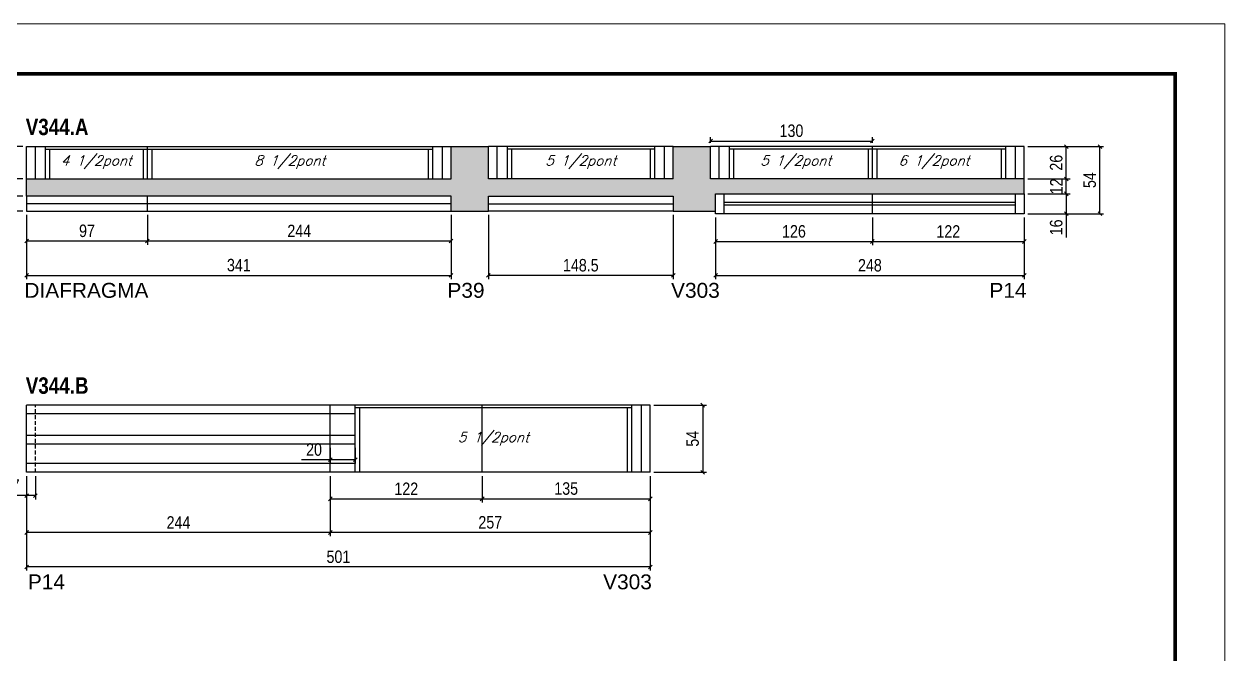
# Model space of a CAD drawing. Extents: x 3309 to 9590, y -2522 to 15424.
# Drawn here: x 5428 to 6393, y 9508 to 10014 of the extents above; entities that cross this region are included whole.
import ezdxf

# ---------------------------------------------------------------- set-up
doc = ezdxf.new("R2010")
doc.units = 0
doc.linetypes.add('DASHED', pattern=[0.75, 0.5, -0.25])
doc.linetypes.add('HIDDEN2', pattern=[4.7625, 3.175, -1.5875])
for name, color, linetype in [('5', 5, 'Continuous'), ('COTA', 241, 'Continuous'), ('NOMENCLATURA', 7, 'Continuous'), ('Painéis', 200, 'Continuous'), ('SARR_2.2x7', 40, 'Continuous'), ('SARR_3.5x7', 81, 'Continuous'), ('SARR_EDITAR', 141, 'Continuous'), ('texto', 7, 'Continuous')]:
    doc.layers.add(name, color=color, linetype=linetype)
doc.layers.add('Folhas', color=255, linetype='Continuous', lineweight=9)
doc.layers.add('SARRAFO DE PRESSAO', color=251, linetype='DASHED', lineweight=9)
doc.styles.add('COTA TECNICA', font='techl___.ttf', dxfattribs={"height": 10})
doc.styles.add('Romans', font='romans.shx')
doc.styles.get("Standard").update_dxf_attribs({"font": 'arial.ttf'})
doc.styles.add('TECNICA', font='techb___.ttf', dxfattribs={"height": 10})
doc.dimstyles.new('PAINEL', dxfattribs={"dimtxt": 10, "dimasz": 3, "dimexe": 3, "dimexo": 3, "dimgap": 3, "dimtad": 1, "dimdec": 1, "dimzin": 12, "dimdsep": 46, "dimtxsty": 'COTA TECNICA', "dimblk1": 'OBLIQUE', "dimblk2": 'OBLIQUE', "dimsah": 1, "dimcen": 0.9, "dimclrd": 4, "dimclre": 4, "dimclrt": 240, "dimadec": 1, "dimazin": 3, "dimtfac": 1, "dimtdec": 1, "dimtmove": 0, "dimatfit": 3, "dimfxl": 1, "dimtolj": 1, "dimtzin": 12, "dimarcsym": 0})

# ---------------------------------------------------------------- blocks, each defined once
blk = doc.blocks.new('9999999999')
at = {"layer": 'Folhas'}
blk.add_lwpolyline([(98138.98, 34190.21), (99623.98, 34190.21), (99623.98, 35240.21), (98138.98, 35240.21)], close=True, dxfattribs=at)
at = {"layer": 'Folhas', "color": 30, "const_width": 3}
blk.add_lwpolyline([(98213.98, 34230.21), (99583.98, 34230.21), (99583.98, 35200.21), (98213.98, 35200.21)], close=True, dxfattribs=at)
blk = doc.blocks.new('_Oblique')
at = {"color": 0, "linetype": 'ByBlock', "lineweight": -2}
blk.add_line((-0.5, -0.5), (0.5, 0.5), dxfattribs=at)
blk = doc.blocks.new('*D1532')
at = {"layer": 'COTA', "color": 4, "linetype": 'ByBlock', "lineweight": -2, "transparency": 16777216}
for p, q in [((5430.07, 9859.97), (5430.07, 9836.06)), ((5527.07, 9859.97), (5527.07, 9836.06)), ((5430.07, 9839.06), (5527.07, 9839.06))]:
    blk.add_line(p, q, dxfattribs=at)
at = {"layer": 'Defpoints', "color": 0, "linetype": 'ByBlock', "transparency": 16777216}
for p in [(5430.07, 9862.97), (5527.07, 9862.97), (5527.07, 9839.06)]:
    blk.add_point(p, dxfattribs=at)
at = {"layer": 'COTA', "color": 4, "linetype": 'ByBlock', "lineweight": -2, "transparency": 16777216, "xscale": 3, "yscale": 3, "zscale": 3, "rotation": 180}
blk.add_blockref('_Oblique', (5430.07, 9839.06), dxfattribs=at)
at = {"layer": 'COTA', "color": 4, "linetype": 'ByBlock', "lineweight": -2, "transparency": 16777216, "xscale": 3, "yscale": 3, "zscale": 3}
blk.add_blockref('_Oblique', (5527.07, 9839.06), dxfattribs=at)
at = {"layer": 'COTA', "color": 240, "linetype": 'ByBlock', "transparency": 16777216, "insert": (5478.57, 9847.16), "char_height": 10, "attachment_point": 5, "style": 'COTA TECNICA'}
blk.add_mtext('\\A1;97', dxfattribs=at)
blk = doc.blocks.new('*D1533')
at = {"layer": 'COTA', "color": 4, "linetype": 'ByBlock', "lineweight": -2, "transparency": 16777216}
for p, q in [((5527.07, 9859.97), (5527.07, 9836.06)), ((5771.07, 9859.97), (5771.07, 9836.06)), ((5527.07, 9839.06), (5771.07, 9839.06))]:
    blk.add_line(p, q, dxfattribs=at)
at = {"layer": 'Defpoints', "color": 0, "linetype": 'ByBlock', "transparency": 16777216}
for p in [(5527.07, 9862.97), (5771.07, 9862.97), (5771.07, 9839.06)]:
    blk.add_point(p, dxfattribs=at)
at = {"layer": 'COTA', "color": 4, "linetype": 'ByBlock', "lineweight": -2, "transparency": 16777216, "xscale": 3, "yscale": 3, "zscale": 3, "rotation": 180}
blk.add_blockref('_Oblique', (5527.07, 9839.06), dxfattribs=at)
at = {"layer": 'COTA', "color": 4, "linetype": 'ByBlock', "lineweight": -2, "transparency": 16777216, "xscale": 3, "yscale": 3, "zscale": 3}
blk.add_blockref('_Oblique', (5771.07, 9839.06), dxfattribs=at)
at = {"layer": 'COTA', "color": 240, "linetype": 'ByBlock', "transparency": 16777216, "insert": (5649.07, 9847.13), "char_height": 10, "attachment_point": 5, "style": 'COTA TECNICA'}
blk.add_mtext('\\A1;244', dxfattribs=at)
blk = doc.blocks.new('*D1534')
at = {"layer": 'COTA', "color": 4, "linetype": 'ByBlock', "lineweight": -2, "transparency": 16777216}
for p, q in [((5430.07, 9859.97), (5430.07, 9808.35)), ((5771.07, 9859.97), (5771.07, 9808.35)), ((5430.07, 9811.35), (5771.07, 9811.35))]:
    blk.add_line(p, q, dxfattribs=at)
at = {"layer": 'Defpoints', "color": 0, "linetype": 'ByBlock', "transparency": 16777216}
for p in [(5430.07, 9862.97), (5771.07, 9862.97), (5771.07, 9811.35)]:
    blk.add_point(p, dxfattribs=at)
at = {"layer": 'COTA', "color": 4, "linetype": 'ByBlock', "lineweight": -2, "transparency": 16777216, "xscale": 3, "yscale": 3, "zscale": 3, "rotation": 180}
blk.add_blockref('_Oblique', (5430.07, 9811.35), dxfattribs=at)
at = {"layer": 'COTA', "color": 4, "linetype": 'ByBlock', "lineweight": -2, "transparency": 16777216, "xscale": 3, "yscale": 3, "zscale": 3}
blk.add_blockref('_Oblique', (5771.07, 9811.35), dxfattribs=at)
at = {"layer": 'COTA', "color": 240, "linetype": 'ByBlock', "transparency": 16777216, "insert": (5600.57, 9819.57), "char_height": 10, "attachment_point": 5, "style": 'COTA TECNICA'}
blk.add_mtext('\\A1;341', dxfattribs=at)
blk = doc.blocks.new('*D1535')
at = {"layer": 'COTA', "color": 4, "lineweight": -2, "transparency": 16777216}
for p, q in [((5801.07, 9859.97), (5801.07, 9808.35)), ((5949.57, 9859.97), (5949.57, 9808.35)), ((5949.57, 9811.35), (5801.07, 9811.35))]:
    blk.add_line(p, q, dxfattribs=at)
at = {"layer": 'Defpoints', "color": 0, "transparency": 16777216}
for p in [(5801.07, 9862.97), (5949.57, 9862.97), (5801.07, 9811.35)]:
    blk.add_point(p, dxfattribs=at)
at = {"layer": 'COTA', "color": 4, "lineweight": -2, "transparency": 16777216, "xscale": 3, "yscale": 3, "zscale": 3, "rotation": 180}
blk.add_blockref('_Oblique', (5801.07, 9811.35), dxfattribs=at)
at = {"layer": 'COTA', "color": 4, "lineweight": -2, "transparency": 16777216, "xscale": 3, "yscale": 3, "zscale": 3}
blk.add_blockref('_Oblique', (5949.57, 9811.35), dxfattribs=at)
at = {"layer": 'COTA', "color": 240, "transparency": 16777216, "insert": (5875.32, 9819.48), "char_height": 10, "attachment_point": 5, "style": 'COTA TECNICA'}
blk.add_mtext('\\A1;148.5', dxfattribs=at)
blk = doc.blocks.new('*D1536')
at = {"layer": 'COTA', "color": 4, "lineweight": -2, "transparency": 16777216}
for p, q in [((5983.57, 9857.97), (5983.57, 9808.35)), ((6231.57, 9857.97), (6231.57, 9808.35)), ((5983.57, 9811.35), (6231.57, 9811.35))]:
    blk.add_line(p, q, dxfattribs=at)
at = {"layer": 'Defpoints', "color": 0, "transparency": 16777216}
for p in [(5983.57, 9860.97), (6231.57, 9860.97), (6231.57, 9811.35)]:
    blk.add_point(p, dxfattribs=at)
at = {"layer": 'COTA', "color": 4, "lineweight": -2, "transparency": 16777216, "xscale": 3, "yscale": 3, "zscale": 3, "rotation": 180}
blk.add_blockref('_Oblique', (5983.57, 9811.35), dxfattribs=at)
at = {"layer": 'COTA', "color": 4, "lineweight": -2, "transparency": 16777216, "xscale": 3, "yscale": 3, "zscale": 3}
blk.add_blockref('_Oblique', (6231.57, 9811.35), dxfattribs=at)
at = {"layer": 'COTA', "color": 240, "transparency": 16777216, "insert": (6107.57, 9819.44), "char_height": 10, "attachment_point": 5, "style": 'COTA TECNICA'}
blk.add_mtext('\\A1;248', dxfattribs=at)
blk = doc.blocks.new('*D1537')
at = {"layer": 'COTA', "color": 4, "lineweight": -2, "transparency": 16777216}
for p, q in [((6234.57, 9876.97), (6268.4, 9876.97)), ((6265.4, 9876.97), (6265.4, 9860.97)), ((6234.57, 9860.97), (6268.4, 9860.97)), ((6265.4, 9860.97), (6265.4, 9841.96))]:
    blk.add_line(p, q, dxfattribs=at)
at = {"layer": 'Defpoints', "color": 0, "transparency": 16777216}
for p in [(6231.57, 9876.97), (6231.57, 9860.97), (6265.4, 9860.97)]:
    blk.add_point(p, dxfattribs=at)
at = {"layer": 'COTA', "color": 4, "lineweight": -2, "transparency": 16777216, "xscale": 3, "yscale": 3, "zscale": 3}
for p, rotation in [((6265.4, 9876.97), 90), ((6265.4, 9860.97), 270)]:
    blk.add_blockref('_Oblique', p, dxfattribs=dict(at, rotation=rotation))
at = {"layer": 'COTA', "color": 240, "transparency": 16777216, "insert": (6257.3, 9849.97), "char_height": 10, "attachment_point": 5, "rotation": 90, "style": 'COTA TECNICA'}
blk.add_mtext('\\A1;16', dxfattribs=at)
blk = doc.blocks.new('*D1538')
at = {"layer": 'COTA', "color": 4, "lineweight": -2, "transparency": 16777216}
for p, q in [((6234.57, 9888.97), (6268.4, 9888.97)), ((6265.4, 9876.97), (6265.4, 9888.97)), ((6234.57, 9876.97), (6268.4, 9876.97))]:
    blk.add_line(p, q, dxfattribs=at)
at = {"layer": 'Defpoints', "color": 0, "transparency": 16777216}
for p in [(6231.57, 9888.97), (6265.4, 9888.97), (6231.57, 9876.97)]:
    blk.add_point(p, dxfattribs=at)
at = {"layer": 'COTA', "color": 4, "lineweight": -2, "transparency": 16777216, "xscale": 3, "yscale": 3, "zscale": 3}
for p, rotation in [((6265.4, 9888.97), 90), ((6265.4, 9876.97), 270)]:
    blk.add_blockref('_Oblique', p, dxfattribs=dict(at, rotation=rotation))
at = {"layer": 'COTA', "color": 240, "transparency": 16777216, "insert": (6257.35, 9882.97), "char_height": 10, "attachment_point": 5, "rotation": 90, "style": 'COTA TECNICA'}
blk.add_mtext('\\A1;12', dxfattribs=at)
blk = doc.blocks.new('*D1539')
at = {"layer": 'COTA', "color": 4, "lineweight": -2, "transparency": 16777216}
for p, q in [((6234.57, 9914.97), (6268.4, 9914.97)), ((6265.4, 9888.97), (6265.4, 9914.97)), ((6234.57, 9888.97), (6268.4, 9888.97))]:
    blk.add_line(p, q, dxfattribs=at)
at = {"layer": 'Defpoints', "color": 0, "transparency": 16777216}
for p in [(6231.57, 9914.97), (6265.4, 9914.97), (6231.57, 9888.97)]:
    blk.add_point(p, dxfattribs=at)
at = {"layer": 'COTA', "color": 4, "lineweight": -2, "transparency": 16777216, "xscale": 3, "yscale": 3, "zscale": 3}
for p, rotation in [((6265.4, 9914.97), 90), ((6265.4, 9888.97), 270)]:
    blk.add_blockref('_Oblique', p, dxfattribs=dict(at, rotation=rotation))
at = {"layer": 'COTA', "color": 240, "transparency": 16777216, "insert": (6257.3, 9901.97), "char_height": 10, "attachment_point": 5, "rotation": 90, "style": 'COTA TECNICA'}
blk.add_mtext('\\A1;26', dxfattribs=at)
blk = doc.blocks.new('*D1540')
at = {"layer": 'COTA', "color": 4, "lineweight": -2, "transparency": 16777216}
for p, q in [((6234.57, 9914.97), (6295.35, 9914.97)), ((6292.35, 9860.97), (6292.35, 9914.97)), ((6234.57, 9860.97), (6295.35, 9860.97))]:
    blk.add_line(p, q, dxfattribs=at)
at = {"layer": 'Defpoints', "color": 0, "transparency": 16777216}
for p in [(6231.57, 9914.97), (6292.35, 9914.97), (6231.57, 9860.97)]:
    blk.add_point(p, dxfattribs=at)
at = {"layer": 'COTA', "color": 4, "lineweight": -2, "transparency": 16777216, "xscale": 3, "yscale": 3, "zscale": 3}
for p, rotation in [((6292.35, 9914.97), 90), ((6292.35, 9860.97), 270)]:
    blk.add_blockref('_Oblique', p, dxfattribs=dict(at, rotation=rotation))
at = {"layer": 'COTA', "color": 240, "transparency": 16777216, "insert": (6284.24, 9887.97), "char_height": 10, "attachment_point": 5, "rotation": 90, "style": 'COTA TECNICA'}
blk.add_mtext('\\A1;54', dxfattribs=at)
blk = doc.blocks.new('*D1541')
at = {"layer": 'COTA', "color": 4, "lineweight": -2, "transparency": 16777216}
for p, q in [((5427.07, 9874.97), (5413.75, 9874.97)), ((5416.75, 9874.97), (5416.75, 9862.97)), ((5427.07, 9862.97), (5413.75, 9862.97)), ((5416.75, 9862.97), (5416.75, 9844.66))]:
    blk.add_line(p, q, dxfattribs=at)
at = {"layer": 'Defpoints', "color": 0, "transparency": 16777216}
for p in [(5430.07, 9874.97), (5416.75, 9862.97), (5430.07, 9862.97)]:
    blk.add_point(p, dxfattribs=at)
at = {"layer": 'COTA', "color": 4, "lineweight": -2, "transparency": 16777216, "xscale": 3, "yscale": 3, "zscale": 3}
for p, rotation in [((5416.75, 9874.97), 90), ((5416.75, 9862.97), 270)]:
    blk.add_blockref('_Oblique', p, dxfattribs=dict(at, rotation=rotation))
at = {"layer": 'COTA', "color": 240, "transparency": 16777216, "insert": (5408.69, 9852.32), "char_height": 10, "attachment_point": 5, "rotation": 90, "style": 'COTA TECNICA'}
blk.add_mtext('\\A1;12', dxfattribs=at)
blk = doc.blocks.new('*D1542')
at = {"layer": 'COTA', "color": 4, "lineweight": -2, "transparency": 16777216}
for p, q in [((5427.07, 9888.97), (5413.75, 9888.97)), ((5416.75, 9874.97), (5416.75, 9888.97)), ((5427.07, 9874.97), (5413.75, 9874.97))]:
    blk.add_line(p, q, dxfattribs=at)
at = {"layer": 'Defpoints', "color": 0, "transparency": 16777216}
for p in [(5416.75, 9888.97), (5430.07, 9888.97), (5430.07, 9874.97)]:
    blk.add_point(p, dxfattribs=at)
at = {"layer": 'COTA', "color": 4, "lineweight": -2, "transparency": 16777216, "xscale": 3, "yscale": 3, "zscale": 3}
for p, rotation in [((5416.75, 9888.97), 90), ((5416.75, 9874.97), 270)]:
    blk.add_blockref('_Oblique', p, dxfattribs=dict(at, rotation=rotation))
at = {"layer": 'COTA', "color": 240, "transparency": 16777216, "insert": (5408.68, 9881.97), "char_height": 10, "attachment_point": 5, "rotation": 90, "style": 'COTA TECNICA'}
blk.add_mtext('\\A1;14', dxfattribs=at)
blk = doc.blocks.new('*D1543')
at = {"layer": 'COTA', "color": 4, "lineweight": -2, "transparency": 16777216}
for p, q in [((5427.07, 9914.97), (5413.75, 9914.97)), ((5416.75, 9888.97), (5416.75, 9914.97)), ((5427.07, 9888.97), (5413.75, 9888.97))]:
    blk.add_line(p, q, dxfattribs=at)
at = {"layer": 'Defpoints', "color": 0, "transparency": 16777216}
for p in [(5416.75, 9914.97), (5430.07, 9914.97), (5430.07, 9888.97)]:
    blk.add_point(p, dxfattribs=at)
at = {"layer": 'COTA', "color": 4, "lineweight": -2, "transparency": 16777216, "xscale": 3, "yscale": 3, "zscale": 3}
for p, rotation in [((5416.75, 9914.97), 90), ((5416.75, 9888.97), 270)]:
    blk.add_blockref('_Oblique', p, dxfattribs=dict(at, rotation=rotation))
at = {"layer": 'COTA', "color": 240, "transparency": 16777216, "insert": (5408.65, 9901.97), "char_height": 10, "attachment_point": 5, "rotation": 90, "style": 'COTA TECNICA'}
blk.add_mtext('\\A1;26', dxfattribs=at)
blk = doc.blocks.new('*D1544')
at = {"layer": 'COTA', "color": 4, "lineweight": -2, "transparency": 16777216}
for p, q in [((5427.07, 9914.97), (5389.45, 9914.97)), ((5392.45, 9862.97), (5392.45, 9914.97)), ((5427.07, 9862.97), (5389.45, 9862.97))]:
    blk.add_line(p, q, dxfattribs=at)
at = {"layer": 'Defpoints', "color": 0, "transparency": 16777216}
for p in [(5392.45, 9914.97), (5430.07, 9914.97), (5430.07, 9862.97)]:
    blk.add_point(p, dxfattribs=at)
at = {"layer": 'COTA', "color": 4, "lineweight": -2, "transparency": 16777216, "xscale": 3, "yscale": 3, "zscale": 3}
for p, rotation in [((5392.45, 9914.97), 90), ((5392.45, 9862.97), 270)]:
    blk.add_blockref('_Oblique', p, dxfattribs=dict(at, rotation=rotation))
at = {"layer": 'COTA', "color": 240, "transparency": 16777216, "insert": (5384.34, 9888.97), "char_height": 10, "attachment_point": 5, "rotation": 90, "style": 'COTA TECNICA'}
blk.add_mtext('\\A1;52', dxfattribs=at)
blk = doc.blocks.new('*D1545')
at = {"layer": 'COTA', "color": 4, "lineweight": -2, "transparency": 16777216}
for p, q in [((5983.57, 9857.97), (5983.57, 9835.63)), ((6109.57, 9857.97), (6109.57, 9835.63)), ((5983.57, 9838.63), (6109.57, 9838.63))]:
    blk.add_line(p, q, dxfattribs=at)
at = {"layer": 'Defpoints', "color": 0, "transparency": 16777216}
for p in [(5983.57, 9860.97), (6109.57, 9860.97), (6109.57, 9838.63)]:
    blk.add_point(p, dxfattribs=at)
at = {"layer": 'COTA', "color": 4, "lineweight": -2, "transparency": 16777216, "xscale": 3, "yscale": 3, "zscale": 3, "rotation": 180}
blk.add_blockref('_Oblique', (5983.57, 9838.63), dxfattribs=at)
at = {"layer": 'COTA', "color": 4, "lineweight": -2, "transparency": 16777216, "xscale": 3, "yscale": 3, "zscale": 3}
blk.add_blockref('_Oblique', (6109.57, 9838.63), dxfattribs=at)
at = {"layer": 'COTA', "color": 240, "transparency": 16777216, "insert": (6046.57, 9846.73), "char_height": 10, "attachment_point": 5, "style": 'COTA TECNICA'}
blk.add_mtext('\\A1;126', dxfattribs=at)
blk = doc.blocks.new('*D1546')
at = {"layer": 'COTA', "color": 4, "lineweight": -2, "transparency": 16777216}
for p, q in [((6109.57, 9857.97), (6109.57, 9835.63)), ((6231.57, 9857.97), (6231.57, 9835.63)), ((6109.57, 9838.63), (6231.57, 9838.63))]:
    blk.add_line(p, q, dxfattribs=at)
at = {"layer": 'Defpoints', "color": 0, "transparency": 16777216}
for p in [(6109.57, 9860.97), (6231.57, 9860.97), (6231.57, 9838.63)]:
    blk.add_point(p, dxfattribs=at)
at = {"layer": 'COTA', "color": 4, "lineweight": -2, "transparency": 16777216, "xscale": 3, "yscale": 3, "zscale": 3, "rotation": 180}
blk.add_blockref('_Oblique', (6109.57, 9838.63), dxfattribs=at)
at = {"layer": 'COTA', "color": 4, "lineweight": -2, "transparency": 16777216, "xscale": 3, "yscale": 3, "zscale": 3}
blk.add_blockref('_Oblique', (6231.57, 9838.63), dxfattribs=at)
at = {"layer": 'COTA', "color": 240, "transparency": 16777216, "insert": (6170.57, 9846.69), "char_height": 10, "attachment_point": 5, "style": 'COTA TECNICA'}
blk.add_mtext('\\A1;122', dxfattribs=at)
blk = doc.blocks.new('*D1547')
at = {"layer": 'COTA', "color": 4, "lineweight": -2, "transparency": 16777216}
for p, q in [((5674.07, 9649.97), (5674.07, 9601.58)), ((5931.07, 9649.97), (5931.07, 9601.58)), ((5931.07, 9604.58), (5674.07, 9604.58))]:
    blk.add_line(p, q, dxfattribs=at)
at = {"layer": 'Defpoints', "color": 0, "transparency": 16777216}
for p in [(5674.07, 9652.97), (5931.07, 9652.97), (5674.07, 9604.58)]:
    blk.add_point(p, dxfattribs=at)
at = {"layer": 'COTA', "color": 4, "lineweight": -2, "transparency": 16777216, "xscale": 3, "yscale": 3, "zscale": 3, "rotation": 180}
blk.add_blockref('_Oblique', (5674.07, 9604.58), dxfattribs=at)
at = {"layer": 'COTA', "color": 4, "lineweight": -2, "transparency": 16777216, "xscale": 3, "yscale": 3, "zscale": 3}
blk.add_blockref('_Oblique', (5931.07, 9604.58), dxfattribs=at)
at = {"layer": 'COTA', "color": 240, "transparency": 16777216, "insert": (5802.57, 9612.69), "char_height": 10, "attachment_point": 5, "style": 'COTA TECNICA'}
blk.add_mtext('\\A1;257', dxfattribs=at)
blk = doc.blocks.new('*D1548')
at = {"layer": 'COTA', "color": 4, "lineweight": -2, "transparency": 16777216}
for p, q in [((5430.07, 9649.97), (5430.07, 9601.58)), ((5674.07, 9649.97), (5674.07, 9601.58)), ((5674.07, 9604.58), (5430.07, 9604.58))]:
    blk.add_line(p, q, dxfattribs=at)
at = {"layer": 'Defpoints', "color": 0, "transparency": 16777216}
for p in [(5430.07, 9652.97), (5674.07, 9652.97), (5430.07, 9604.58)]:
    blk.add_point(p, dxfattribs=at)
at = {"layer": 'COTA', "color": 4, "lineweight": -2, "transparency": 16777216, "xscale": 3, "yscale": 3, "zscale": 3, "rotation": 180}
blk.add_blockref('_Oblique', (5430.07, 9604.58), dxfattribs=at)
at = {"layer": 'COTA', "color": 4, "lineweight": -2, "transparency": 16777216, "xscale": 3, "yscale": 3, "zscale": 3}
blk.add_blockref('_Oblique', (5674.07, 9604.58), dxfattribs=at)
at = {"layer": 'COTA', "color": 240, "transparency": 16777216, "insert": (5552.07, 9612.65), "char_height": 10, "attachment_point": 5, "style": 'COTA TECNICA'}
blk.add_mtext('\\A1;244', dxfattribs=at)
blk = doc.blocks.new('*D1549')
at = {"layer": 'COTA', "color": 4, "lineweight": -2, "transparency": 16777216}
for p, q in [((5430.07, 9649.97), (5430.07, 9573.9)), ((5931.07, 9649.97), (5931.07, 9573.9)), ((5931.07, 9576.9), (5430.07, 9576.9))]:
    blk.add_line(p, q, dxfattribs=at)
at = {"layer": 'Defpoints', "color": 0, "transparency": 16777216}
for p in [(5430.07, 9652.97), (5931.07, 9652.97), (5430.07, 9576.9)]:
    blk.add_point(p, dxfattribs=at)
at = {"layer": 'COTA', "color": 4, "lineweight": -2, "transparency": 16777216, "xscale": 3, "yscale": 3, "zscale": 3, "rotation": 180}
blk.add_blockref('_Oblique', (5430.07, 9576.9), dxfattribs=at)
at = {"layer": 'COTA', "color": 4, "lineweight": -2, "transparency": 16777216, "xscale": 3, "yscale": 3, "zscale": 3}
blk.add_blockref('_Oblique', (5931.07, 9576.9), dxfattribs=at)
at = {"layer": 'COTA', "color": 240, "transparency": 16777216, "insert": (5680.57, 9585.01), "char_height": 10, "attachment_point": 5, "style": 'COTA TECNICA'}
blk.add_mtext('\\A1;501', dxfattribs=at)
blk = doc.blocks.new('*D1550')
at = {"layer": 'COTA', "color": 4, "lineweight": -2, "transparency": 16777216}
for p, q in [((5430.07, 9649.97), (5430.07, 9631.24)), ((5437.07, 9649.97), (5437.07, 9631.24)), ((5430.07, 9634.24), (5415.34, 9634.24)), ((5437.07, 9634.24), (5430.07, 9634.24))]:
    blk.add_line(p, q, dxfattribs=at)
at = {"layer": 'Defpoints', "color": 0, "transparency": 16777216}
for p in [(5430.07, 9652.97), (5437.07, 9652.97), (5430.07, 9634.24)]:
    blk.add_point(p, dxfattribs=at)
at = {"layer": 'COTA', "color": 4, "lineweight": -2, "transparency": 16777216, "xscale": 3, "yscale": 3, "zscale": 3, "rotation": 180}
blk.add_blockref('_Oblique', (5430.07, 9634.24), dxfattribs=at)
at = {"layer": 'COTA', "color": 4, "lineweight": -2, "transparency": 16777216, "xscale": 3, "yscale": 3, "zscale": 3}
blk.add_blockref('_Oblique', (5437.07, 9634.24), dxfattribs=at)
at = {"layer": 'COTA', "color": 240, "transparency": 16777216, "insert": (5421.21, 9642.31), "char_height": 10, "attachment_point": 5, "style": 'COTA TECNICA'}
blk.add_mtext('\\A1;7', dxfattribs=at)
blk = doc.blocks.new('*D1551')
at = {"layer": 'COTA', "color": 4, "lineweight": -2, "transparency": 16777216}
for p, q in [((5674.07, 9672.62), (5674.07, 9660.14)), ((5694.07, 9672.62), (5694.07, 9660.14)), ((5674.07, 9663.14), (5650.86, 9663.14)), ((5694.07, 9663.14), (5674.07, 9663.14))]:
    blk.add_line(p, q, dxfattribs=at)
at = {"layer": 'Defpoints', "color": 0, "transparency": 16777216}
for p in [(5674.07, 9675.62), (5694.07, 9675.62), (5674.07, 9663.14)]:
    blk.add_point(p, dxfattribs=at)
at = {"layer": 'COTA', "color": 4, "lineweight": -2, "transparency": 16777216, "xscale": 3, "yscale": 3, "zscale": 3, "rotation": 180}
blk.add_blockref('_Oblique', (5674.07, 9663.14), dxfattribs=at)
at = {"layer": 'COTA', "color": 4, "lineweight": -2, "transparency": 16777216, "xscale": 3, "yscale": 3, "zscale": 3}
blk.add_blockref('_Oblique', (5694.07, 9663.14), dxfattribs=at)
at = {"layer": 'COTA', "color": 240, "transparency": 16777216, "insert": (5660.97, 9671.25), "char_height": 10, "attachment_point": 5, "style": 'COTA TECNICA'}
blk.add_mtext('\\A1;20', dxfattribs=at)
blk = doc.blocks.new('*D1552')
at = {"layer": 'COTA', "color": 4, "lineweight": -2, "transparency": 16777216}
for p, q in [((5674.07, 9649.97), (5674.07, 9628.65)), ((5796.07, 9649.97), (5796.07, 9628.65)), ((5674.07, 9631.65), (5796.07, 9631.65))]:
    blk.add_line(p, q, dxfattribs=at)
at = {"layer": 'Defpoints', "color": 0, "transparency": 16777216}
for p in [(5674.07, 9652.97), (5796.07, 9652.97), (5796.07, 9631.65)]:
    blk.add_point(p, dxfattribs=at)
at = {"layer": 'COTA', "color": 4, "lineweight": -2, "transparency": 16777216, "xscale": 3, "yscale": 3, "zscale": 3, "rotation": 180}
blk.add_blockref('_Oblique', (5674.07, 9631.65), dxfattribs=at)
at = {"layer": 'COTA', "color": 4, "lineweight": -2, "transparency": 16777216, "xscale": 3, "yscale": 3, "zscale": 3}
blk.add_blockref('_Oblique', (5796.07, 9631.65), dxfattribs=at)
at = {"layer": 'COTA', "color": 240, "transparency": 16777216, "insert": (5735.07, 9639.71), "char_height": 10, "attachment_point": 5, "style": 'COTA TECNICA'}
blk.add_mtext('\\A1;122', dxfattribs=at)
blk = doc.blocks.new('*D1553')
at = {"layer": 'COTA', "color": 4, "lineweight": -2, "transparency": 16777216}
for p, q in [((5796.07, 9649.97), (5796.07, 9628.65)), ((5931.07, 9649.97), (5931.07, 9628.65)), ((5796.07, 9631.65), (5931.07, 9631.65))]:
    blk.add_line(p, q, dxfattribs=at)
at = {"layer": 'Defpoints', "color": 0, "transparency": 16777216}
for p in [(5796.07, 9652.97), (5931.07, 9652.97), (5931.07, 9631.65)]:
    blk.add_point(p, dxfattribs=at)
at = {"layer": 'COTA', "color": 4, "lineweight": -2, "transparency": 16777216, "xscale": 3, "yscale": 3, "zscale": 3, "rotation": 180}
blk.add_blockref('_Oblique', (5796.07, 9631.65), dxfattribs=at)
at = {"layer": 'COTA', "color": 4, "lineweight": -2, "transparency": 16777216, "xscale": 3, "yscale": 3, "zscale": 3}
blk.add_blockref('_Oblique', (5931.07, 9631.65), dxfattribs=at)
at = {"layer": 'COTA', "color": 240, "transparency": 16777216, "insert": (5863.57, 9639.87), "char_height": 10, "attachment_point": 5, "style": 'COTA TECNICA'}
blk.add_mtext('\\A1;135', dxfattribs=at)
blk = doc.blocks.new('*D1559')
at = {"layer": 'COTA', "color": 4, "lineweight": -2, "transparency": 16777216}
for p, q in [((5934.07, 9706.97), (5976.27, 9706.97)), ((5973.27, 9706.97), (5973.27, 9652.97)), ((5934.07, 9652.97), (5976.27, 9652.97))]:
    blk.add_line(p, q, dxfattribs=at)
at = {"layer": 'Defpoints', "color": 0, "transparency": 16777216}
for p in [(5931.07, 9706.97), (5931.07, 9652.97), (5973.27, 9652.97)]:
    blk.add_point(p, dxfattribs=at)
at = {"layer": 'COTA', "color": 4, "lineweight": -2, "transparency": 16777216, "xscale": 3, "yscale": 3, "zscale": 3}
for p, rotation in [((5973.27, 9706.97), 90), ((5973.27, 9652.97), 270)]:
    blk.add_blockref('_Oblique', p, dxfattribs=dict(at, rotation=rotation))
at = {"layer": 'COTA', "color": 240, "transparency": 16777216, "insert": (5965.16, 9679.97), "char_height": 10, "attachment_point": 5, "rotation": 90, "style": 'COTA TECNICA'}
blk.add_mtext('\\A1;54', dxfattribs=at)
blk = doc.blocks.new('*D1798')
at = {"layer": 'COTA', "color": 4, "lineweight": -2, "transparency": 16777216}
for p, q in [((5979.57, 9917.97), (5979.57, 9922.45)), ((5979.57, 9919.45), (6109.57, 9919.45)), ((6109.57, 9917.97), (6109.57, 9922.45))]:
    blk.add_line(p, q, dxfattribs=at)
at = {"layer": 'Defpoints', "color": 0, "transparency": 16777216}
for p in [(6109.57, 9919.45), (5979.57, 9914.97), (6109.57, 9914.97)]:
    blk.add_point(p, dxfattribs=at)
at = {"layer": 'COTA', "color": 4, "lineweight": -2, "transparency": 16777216, "xscale": 3, "yscale": 3, "zscale": 3, "rotation": 180}
blk.add_blockref('_Oblique', (5979.57, 9919.45), dxfattribs=at)
at = {"layer": 'COTA', "color": 4, "lineweight": -2, "transparency": 16777216, "xscale": 3, "yscale": 3, "zscale": 3}
blk.add_blockref('_Oblique', (6109.57, 9919.45), dxfattribs=at)
at = {"layer": 'COTA', "color": 240, "transparency": 16777216, "insert": (6044.57, 9927.67), "char_height": 10, "attachment_point": 5, "style": 'COTA TECNICA'}
blk.add_mtext('\\A1;130', dxfattribs=at)

msp = doc.modelspace()

# ---------------------------------------------------------------- hatches: boundary and pattern name
at = {"layer": 'COTA'}
h = msp.add_hatch(dxfattribs=at)
h.set_pattern_fill('AR-CONC', color=256, scale=0.03)
h.set_pattern_definition([(50, (-43.1973, -21.835), (5.46554, -0.4781726), [0.5715, -6.2865]), (355, (-43.1973, -21.835), (-1.0573026, 5.7317054), [0.4572, -5.0292175]), (100.451445, (-42.742, -21.875), (4.4082374, 5.2535326), [0.4857003, -5.3427073]), (46.1842, (-43.197, -20.311), (8.1323712, -1.26127), [0.85725, -9.42975]), (96.63556, (-42.52, -20.416), (7.122124, 7.422784), [0.7285507, -8.014068]), (351.18415, (-43.197, -20.311), (7.122124, 7.422784), [0.685799, -7.543792]), (21, (-42.4353, -20.692), (4.5484317, -3.067956), [0.5715, -6.2865]), (326, (-42.4353, -20.692), (1.8540609, 5.525639), [0.4572, -5.0292]), (71.451445, (-42.0563, -20.9476), (6.4024926, 2.457683), [0.4857003, -5.342698]), (37.5, (-43.1973, -21.835), (0.0926581, 2.53665117), [0, -4.96824, 0, -5.1054, 0, -5.04825]), (7.5, (-43.1973, -21.835), (2.0045899, 3.00541724), [0, -2.91084, 0, -4.85394, 0, -1.92405]), (327.5, (-44.8966, -21.835), (4.06771786, -0.17186232), [0, -1.905, 0, -5.9436, 0, -7.8867]), (317.5, (-45.6586, -21.835), (4.4438754, 0.7627947), [0, -2.4765, 0, -3.94716, 0, -5.6007])])
h.paths.add_polyline_path([(5979.57, 9888.97), (5979.57, 9914.97), (5949.57, 9914.97), (5949.57, 9888.97), (5801.07, 9888.97), (5801.07, 9914.97), (5771.07, 9914.97), (5771.07, 9888.97), (5430.07, 9888.97), (5430.07, 9874.97), (5771.07, 9874.97), (5771.07, 9862.97), (5801.07, 9862.97), (5801.07, 9874.97), (5949.57, 9874.97), (5949.57, 9862.97), (5983.57, 9862.97), (5983.57, 9876.97), (6231.57, 9876.97), (6231.57, 9888.97)])

# ---------------------------------------------------------------- linework, layer by layer
for p, q in [((5771.07, 9914.97), (5801.07, 9914.97)), ((5949.57, 9914.97), (5979.57, 9914.97)), ((5430.07, 9874.97), (5430.07, 9888.97)), ((6231.57, 9876.97), (6231.57, 9888.97)), ((5771.07, 9862.97), (5801.07, 9862.97)), ((5949.57, 9862.97), (5983.57, 9862.97))]:
    msp.add_line(p, q, dxfattribs=at)
at = {"layer": 'Painéis', "linetype": 'ByBlock'}
for p, q in [((5430.07, 9914.97), (5771.07, 9914.97)), ((5430.07, 9888.97), (5430.07, 9914.97)), ((5527.07, 9888.97), (5527.07, 9914.97)), ((5771.07, 9888.97), (5771.07, 9914.97)), ((5949.57, 9914.97), (5801.07, 9914.97)), ((5801.07, 9888.97), (5801.07, 9914.97)), ((5949.57, 9888.97), (5949.57, 9914.97)), ((6231.57, 9914.97), (5979.57, 9914.97)), ((5979.57, 9888.97), (5979.57, 9914.97)), ((6109.57, 9888.97), (6109.57, 9914.97)), ((6231.57, 9888.97), (6231.57, 9914.97)), ((5430.07, 9888.97), (5771.07, 9888.97)), ((5949.57, 9888.97), (5801.07, 9888.97)), ((6231.57, 9888.97), (5979.57, 9888.97)), ((5527.07, 9862.97), (5527.07, 9874.97)), ((6109.57, 9860.97), (6109.57, 9876.97)), ((5931.07, 9706.97), (5430.07, 9706.97)), ((5430.07, 9652.97), (5430.07, 9706.97)), ((5674.07, 9652.97), (5674.07, 9706.97)), ((5796.07, 9652.97), (5796.07, 9706.97)), ((5931.07, 9652.97), (5931.07, 9706.97)), ((5931.07, 9652.97), (5430.07, 9652.97))]:
    msp.add_line(p, q, dxfattribs=at)
for points in [[(5771.07, 9874.97), (5430.07, 9874.97), (5430.07, 9862.97), (5771.07, 9862.97)], [(5801.07, 9874.97), (5949.57, 9874.97), (5949.57, 9862.97), (5801.07, 9862.97)], [(5983.57, 9876.97), (6231.57, 9876.97), (6231.57, 9860.97), (5983.57, 9860.97)]]:
    msp.add_lwpolyline(points, close=True, dxfattribs=at)
at = {"layer": 'SARR_2.2x7', "linetype": 'Continuous'}
for p, q in [((5437.07, 9888.97), (5437.07, 9914.97)), ((5445.07, 9912.77), (5527.07, 9912.77)), ((5527.07, 9912.77), (5756.07, 9912.77)), ((5764.07, 9888.97), (5764.07, 9914.97)), ((5808.07, 9888.97), (5808.07, 9914.97)), ((5934.57, 9912.77), (5816.07, 9912.77)), ((5942.57, 9888.97), (5942.57, 9914.97)), ((5986.57, 9888.97), (5986.57, 9914.97)), ((6109.57, 9912.77), (5994.57, 9912.77)), ((6216.57, 9912.77), (6109.57, 9912.77)), ((6224.57, 9888.97), (6224.57, 9914.97)), ((5990.57, 9860.97), (5990.57, 9876.97)), ((6224.57, 9860.97), (6224.57, 9876.97)), ((6109.57, 9869.97), (5990.57, 9869.97)), ((6109.57, 9867.97), (5990.57, 9867.97)), ((6224.57, 9869.97), (6109.57, 9869.97)), ((6224.57, 9867.97), (6109.57, 9867.97)), ((5924.07, 9652.97), (5924.07, 9706.97)), ((5674.07, 9699.97), (5430.07, 9699.97)), ((5694.07, 9699.97), (5674.07, 9699.97)), ((5916.07, 9704.77), (5694.07, 9704.77)), ((5674.07, 9682.62), (5430.07, 9682.62)), ((5694.07, 9682.62), (5674.07, 9682.62)), ((5674.07, 9675.62), (5430.07, 9675.62)), ((5694.07, 9675.62), (5674.07, 9675.62)), ((5674.07, 9659.97), (5430.07, 9659.97)), ((5694.07, 9659.97), (5674.07, 9659.97))]:
    msp.add_line(p, q, dxfattribs=at)
at = {"layer": 'SARR_2.2x7', "linetype": 'HIDDEN2'}
msp.add_line((5437.07, 9652.97), (5437.07, 9706.97), dxfattribs=at)
at = {"layer": 'SARR_3.5x7'}
for p, q in [((5445.07, 9914.97), (5445.07, 9888.97)), ((5448.57, 9912.77), (5448.57, 9888.97)), ((5523.57, 9912.77), (5523.57, 9888.97)), ((5530.57, 9912.77), (5530.57, 9888.97)), ((5752.57, 9912.77), (5752.57, 9888.97)), ((5756.07, 9914.97), (5756.07, 9888.97)), ((5816.07, 9914.97), (5816.07, 9888.97)), ((5819.57, 9912.77), (5819.57, 9888.97)), ((5931.07, 9912.77), (5931.07, 9888.97)), ((5934.57, 9914.97), (5934.57, 9888.97)), ((5994.57, 9914.97), (5994.57, 9888.97)), ((5998.07, 9912.77), (5998.07, 9888.97)), ((6106.07, 9912.77), (6106.07, 9888.97)), ((6113.07, 9912.77), (6113.07, 9888.97)), ((6213.07, 9912.77), (6213.07, 9888.97)), ((6216.57, 9914.97), (6216.57, 9888.97)), ((5694.07, 9652.97), (5694.07, 9706.97)), ((5916.07, 9706.97), (5916.07, 9652.97)), ((5697.57, 9704.77), (5697.57, 9652.97)), ((5912.57, 9704.77), (5912.57, 9652.97))]:
    msp.add_line(p, q, dxfattribs=at)
at = {"layer": 'SARR_EDITAR'}
for p, q in [((5527.07, 9868.97), (5430.07, 9868.97)), ((5771.07, 9868.97), (5527.07, 9868.97)), ((5801.07, 9868.97), (5949.57, 9868.97))]:
    msp.add_line(p, q, dxfattribs=at)

# ---------------------------------------------------------------- block references
at = {"layer": 'SARRAFO DE PRESSAO', "color": 6, "linetype": 'ByBlock'}
msp.add_blockref('9999999999', (-93231.11, -25226.65), dxfattribs=at)

# ---------------------------------------------------------------- texts
at = {"layer": '5', "linetype": 'Continuous'}
for s, p in [('DIAFRAGMA', (5428.28, 9793.34)), ('P39', (5768.15, 9793.34)), ('V303', (5947.84, 9793.34)), ('P14', (6203.6, 9793.34)), ('P14', (5431.05, 9558.89)), ('V303', (5893.26, 9558.89))]:
    msp.add_text(s, height=12, rotation=0.00004, dxfattribs=at).set_placement(p)
at = {"layer": 'NOMENCLATURA', "style": 'TECNICA'}
for s, p in [('V344.A', (5429.35, 9924.16)), ('V344.B', (5429.35, 9716.16))]:
    msp.add_text(s, height=13.2, dxfattribs=at).set_placement(p)
at = {"layer": 'texto', "color": 2, "char_height": 8, "attachment_point": 5, "style": 'Romans'}
for s, insert in [('{\\Q19;\\C256;4 1/2pont}', (5486.07, 9902.47)), ('{\\Q19;\\C256;8 1/2pont}', (5641.57, 9902.47)), ('{\\Q19;\\C256;5 1/2pont}', (5875.32, 9902.47)), ('{\\Q19;\\C256;5 1/2pont}', (6048.07, 9902.47)), ('{\\Q19;\\C256;6 1/2pont}', (6159.07, 9902.47)), ('{\\Q19;\\C256;5 1/2pont}', (5805.07, 9679.97))]:
    msp.add_mtext(s, dxfattribs=dict(at, insert=insert))

# ---------------------------------------------------------------- dimensions: what is measured, and where the dimension line sits
at = {"layer": 'COTA'}
for base, p1, p2, picture, middle in [((6109.57, 9919.45), (5979.57, 9914.97), (6109.57, 9914.97), '*D1798', (6044.57, 9927.67)), ((5801.07, 9811.35), (5949.57, 9862.97), (5801.07, 9862.97), '*D1535', (5875.32, 9819.48)), ((6231.57, 9811.35), (5983.57, 9860.97), (6231.57, 9860.97), '*D1536', (6107.57, 9819.44)), ((6109.57, 9838.63), (5983.57, 9860.97), (6109.57, 9860.97), '*D1545', (6046.57, 9846.73)), ((5674.07, 9663.14), (5694.07, 9675.62), (5674.07, 9675.62), '*D1551', (5660.97, 9671.25)), ((5430.07, 9634.24), (5437.07, 9652.97), (5430.07, 9652.97), '*D1550', (5421.21, 9642.31)), ((5430.07, 9576.9), (5931.07, 9652.97), (5430.07, 9652.97), '*D1549', (5680.57, 9585.01)), ((5796.07, 9631.65), (5674.07, 9652.97), (5796.07, 9652.97), '*D1552', (5735.07, 9639.71))]:
    dim = msp.add_linear_dim(base=base, p1=p1, p2=p2, dimstyle='PAINEL', dxfattribs=at)
    dim.commit()
    dim.dimension.update_dxf_attribs({"geometry": picture, "text_midpoint": middle})
for base, p1, p2, angle, picture, middle in [((5392.45, 9914.97), (5430.07, 9862.97), (5430.07, 9914.97), 90, '*D1544', (5384.34, 9888.97)), ((5416.75, 9914.97), (5430.07, 9888.97), (5430.07, 9914.97), 90, '*D1543', (5408.65, 9901.97)), ((6265.4, 9914.97), (6231.57, 9888.97), (6231.57, 9914.97), 90, '*D1539', (6257.3, 9901.97)), ((6292.35, 9914.97), (6231.57, 9860.97), (6231.57, 9914.97), 90, '*D1540', (6284.24, 9887.97)), ((5416.75, 9862.97), (5430.07, 9874.97), (5430.07, 9862.97), 90, '*D1541', (5408.69, 9852.32)), ((6265.4, 9860.97), (6231.57, 9876.97), (6231.57, 9860.97), 90, '*D1537', (6257.3, 9849.97)), ((5973.27, 9652.97), (5931.07, 9706.97), (5931.07, 9652.97), 90, '*D1559', (5965.16, 9679.97)), ((5674.07, 9604.58), (5931.07, 9652.97), (5674.07, 9652.97), 180, '*D1547', (5802.57, 9612.69))]:
    dim = msp.add_linear_dim(base=base, p1=p1, p2=p2, angle=angle, dimstyle='PAINEL', dxfattribs=at)
    dim.commit()
    dim.dimension.update_dxf_attribs({"geometry": picture, "text_midpoint": middle})
for base, p1, p2, picture, middle in [((5416.75, 9888.97), (5430.07, 9874.97), (5430.07, 9888.97), '*D1542', (5416.75, 9881.97)), ((6265.4, 9888.97), (6231.57, 9876.97), (6231.57, 9888.97), '*D1538', (6265.4, 9882.97))]:
    dim = msp.add_linear_dim(base=base, p1=p1, p2=p2, angle=90, dimstyle='PAINEL', dxfattribs=at)
    dim.commit()
    dim.dimension.update_dxf_attribs({"geometry": picture, "text_midpoint": middle, "dimtype": 160})
at = {"layer": 'COTA', "linetype": 'ByBlock'}
for base, p2, picture, middle in [((5527.07, 9839.06), (5527.07, 9862.97), '*D1532', (5478.57, 9847.16)), ((5771.07, 9811.35), (5771.07, 9862.97), '*D1534', (5600.57, 9819.57))]:
    dim = msp.add_linear_dim(base=base, p1=(5430.07, 9862.97), p2=p2, dimstyle='PAINEL', dxfattribs=at)
    dim.commit()
    dim.dimension.update_dxf_attribs({"geometry": picture, "text_midpoint": middle})
dim = msp.add_linear_dim(base=(5771.07, 9839.06), p1=(5527.07, 9862.97), p2=(5771.07, 9862.97), dimstyle='PAINEL', override={"dimtmove": 1}, dxfattribs=at)
dim.commit()
dim.dimension.update_dxf_attribs({"geometry": '*D1533', "text_midpoint": (5649.07, 9847.13)})
at = {"layer": 'COTA'}
for base, p1, p2, picture, middle in [((6231.57, 9838.63), (6109.57, 9860.97), (6231.57, 9860.97), '*D1546', (6170.57, 9846.69)), ((5931.07, 9631.65), (5796.07, 9652.97), (5931.07, 9652.97), '*D1553', (5863.57, 9639.87))]:
    dim = msp.add_linear_dim(base=base, p1=p1, p2=p2, dimstyle='PAINEL', override={"dimtmove": 1}, dxfattribs=at)
    dim.commit()
    dim.dimension.update_dxf_attribs({"geometry": picture, "text_midpoint": middle})
dim = msp.add_linear_dim(base=(5430.07, 9604.58), p1=(5674.07, 9652.97), p2=(5430.07, 9652.97), angle=180, dimstyle='PAINEL', override={"dimtmove": 1}, dxfattribs=at)
dim.commit()
dim.dimension.update_dxf_attribs({"geometry": '*D1548', "text_midpoint": (5552.07, 9612.65)})

doc.saveas('drawing.dxf')
